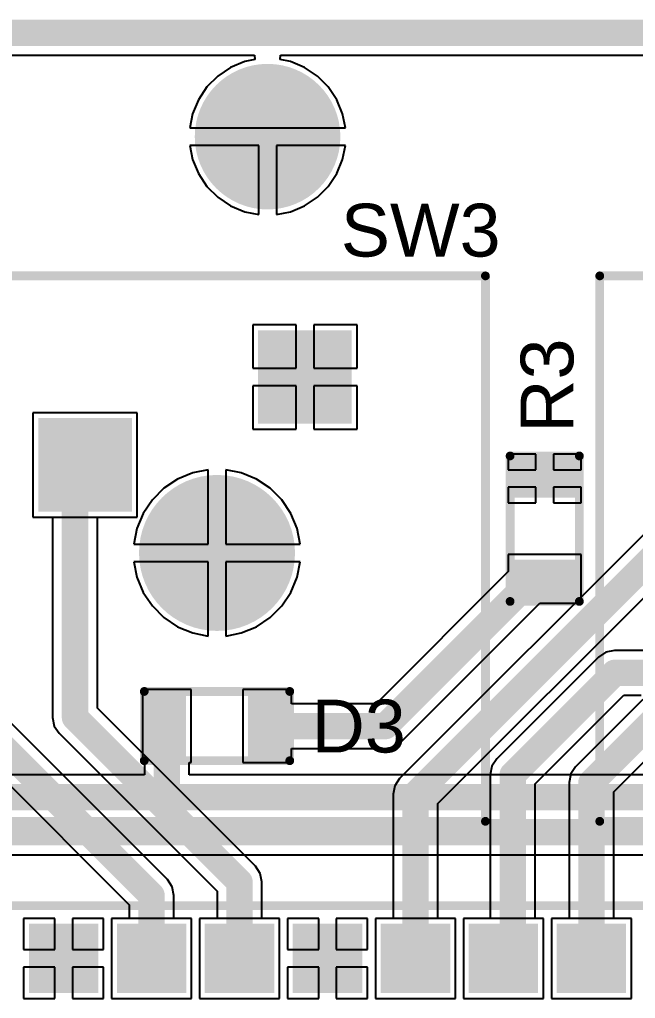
# Model space of a CAD drawing. Header units: millimetres. Extents: x -27 to 152, y -4 to 51.
# Drawn here: x 18.84 to 36.62, y 23.12 to 51.38 of the extents above; entities that cross this region are included whole.
import ezdxf

# ---------------------------------------------------------------- set-up
doc = ezdxf.new("R2010")
doc.units = ezdxf.units.MM
for name, color, linetype in [('BottomLayer', 5, 'Continuous'), ('BottomOverlay', 54, 'Continuous'), ('BottomSolder', 6, 'Continuous'), ('KeepOutLayer', 6, 'Continuous'), ('MultiLayer', 9, 'Continuous'), ('PadHoleLayer', 156, 'Continuous'), ('TopLayer', 1, 'Continuous'), ('TopOverlay', 2, 'Continuous'), ('TopPaste', 8, 'Continuous'), ('TopSolder', 216, 'Continuous')]:
    doc.layers.add(name, color=color, linetype=linetype)
doc.styles.add('Arial', font='arial.ttf', dxfattribs={"height": 0.2})

# ---------------------------------------------------------------- blocks, each defined once
blk = doc.blocks.new('LED_1206_8')
at = {"layer": 'TopLayer'}
for points in [[(-1.9, 0.8), (-1, 0.8), (-1, -0.8), (-1.9, -0.8)], [(1, 0.8), (1.9, 0.8), (1.9, -0.8), (1, -0.8)]]:
    blk.add_hatch(color=1, dxfattribs=at).paths.add_polyline_path(points)
at = {"layer": 'TopPaste'}
for points in [[(-1.9, 0.8), (-1, 0.8), (-1, -0.8), (-1.9, -0.8)], [(1, 0.8), (1.9, 0.8), (1.9, -0.8), (1, -0.8)]]:
    blk.add_hatch(color=8, dxfattribs=at).paths.add_polyline_path(points)
at = {"layer": 'TopSolder'}
for points in [[(-2.002, 0.902), (-0.898, 0.902), (-0.898, -0.902), (-2.002, -0.902)], [(0.898, 0.902), (2.002, 0.902), (2.002, -0.902), (0.898, -0.902)]]:
    blk.add_hatch(color=216, dxfattribs=at).paths.add_polyline_path(points)
at = {"layer": 'TopOverlay', "const_width": 0.254}
for points in [[(-2.1, 1), (2.1, 1)], [(-2.1, -1), (-2.1, 1)], [(2.1, -1), (2.1, 1)], [(-2.1, -1), (2.1, -1)]]:
    blk.add_lwpolyline(points, dxfattribs=at)
at = {"layer": 'TopOverlay', "const_width": 0.127}
for points in [[(-2.164, 1, 1), (-2.037, 1, 1)], [(-2.164, 1, 1), (-2.037, 1, 1)], [(2.037, 1, 1), (2.164, 1, 1)], [(2.037, 1, 1), (2.164, 1, 1)], [(-2.164, -1, 1), (-2.037, -1, 1)], [(-2.164, -1, 1), (-2.037, -1, 1)], [(2.037, -1, 1), (2.164, -1, 1)], [(2.037, -1, 1), (2.164, -1, 1)]]:
    blk.add_lwpolyline(points, format="xyb", close=True, dxfattribs=at)
blk = doc.blocks.new('GOLDPIN_F_20_2_B_15')
at = {"layer": 'BottomLayer'}
for points in [[(14.34, 0.9), (16.14, 0.9), (16.14, -0.9), (14.34, -0.9)], [(16.88, 0.9), (18.68, 0.9), (18.68, -0.9), (16.88, -0.9)], [(19.42, 0.9), (21.22, 0.9), (21.22, -0.9), (19.42, -0.9)], [(21.96, 0.9), (23.76, 0.9), (23.76, -0.9), (21.96, -0.9)], [(24.5, 0.9), (26.3, 0.9), (26.3, -0.9), (24.5, -0.9)], [(27.04, 0.9), (28.84, 0.9), (28.84, -0.9), (27.04, -0.9)], [(29.58, 0.9), (31.38, 0.9), (31.38, -0.9), (29.58, -0.9)]]:
    blk.add_hatch(color=5, dxfattribs=at).paths.add_polyline_path(points)
at = {"layer": 'BottomSolder'}
for points in [[(14.238, 1.002), (16.242, 1.002), (16.242, -1.002), (14.238, -1.002)], [(16.778, 1.002), (18.782, 1.002), (18.782, -1.002), (16.778, -1.002)], [(19.318, 1.002), (21.322, 1.002), (21.322, -1.002), (19.318, -1.002)], [(21.858, 1.002), (23.862, 1.002), (23.862, -1.002), (21.858, -1.002)], [(24.398, 1.002), (26.402, 1.002), (26.402, -1.002), (24.398, -1.002)], [(26.938, 1.002), (28.942, 1.002), (28.942, -1.002), (26.938, -1.002)], [(29.478, 1.002), (31.482, 1.002), (31.482, -1.002), (29.478, -1.002)]]:
    blk.add_hatch(color=6, dxfattribs=at).paths.add_polyline_path(points)
at = {"layer": 'MultiLayer'}
for points in [[(14.34, 0.9), (16.14, 0.9), (16.14, -0.9), (14.34, -0.9)], [(16.88, 0.9), (18.68, 0.9), (18.68, -0.9), (16.88, -0.9)], [(19.42, 0.9), (21.22, 0.9), (21.22, -0.9), (19.42, -0.9)], [(21.96, 0.9), (23.76, 0.9), (23.76, -0.9), (21.96, -0.9)], [(24.5, 0.9), (26.3, 0.9), (26.3, -0.9), (24.5, -0.9)], [(27.04, 0.9), (28.84, 0.9), (28.84, -0.9), (27.04, -0.9)], [(29.58, 0.9), (31.38, 0.9), (31.38, -0.9), (29.58, -0.9)]]:
    blk.add_hatch(color=9, dxfattribs=at).paths.add_polyline_path(points)
at = {"layer": 'PadHoleLayer'}
h = blk.add_hatch(color=156, dxfattribs=at)
edge = h.paths.add_edge_path()
edge.add_arc((15.24, 0), 0.5, 0, 360)
h = blk.add_hatch(color=156, dxfattribs=at)
edge = h.paths.add_edge_path()
edge.add_arc((17.78, 0), 0.5, 0, 360)
h = blk.add_hatch(color=156, dxfattribs=at)
edge = h.paths.add_edge_path()
edge.add_arc((20.32, 0), 0.5, 0, 360)
h = blk.add_hatch(color=156, dxfattribs=at)
edge = h.paths.add_edge_path()
edge.add_arc((22.86, 0), 0.5, 0, 360)
h = blk.add_hatch(color=156, dxfattribs=at)
edge = h.paths.add_edge_path()
edge.add_arc((25.4, 0), 0.5, 0, 360)
h = blk.add_hatch(color=156, dxfattribs=at)
edge = h.paths.add_edge_path()
edge.add_arc((27.94, 0), 0.5, 0, 360)
h = blk.add_hatch(color=156, dxfattribs=at)
edge = h.paths.add_edge_path()
edge.add_arc((30.48, 0), 0.5, 0, 360)
at = {"layer": 'TopLayer'}
for points in [[(14.34, 0.9), (16.14, 0.9), (16.14, -0.9), (14.34, -0.9)], [(16.88, 0.9), (18.68, 0.9), (18.68, -0.9), (16.88, -0.9)], [(19.42, 0.9), (21.22, 0.9), (21.22, -0.9), (19.42, -0.9)], [(21.96, 0.9), (23.76, 0.9), (23.76, -0.9), (21.96, -0.9)], [(24.5, 0.9), (26.3, 0.9), (26.3, -0.9), (24.5, -0.9)], [(27.04, 0.9), (28.84, 0.9), (28.84, -0.9), (27.04, -0.9)], [(29.58, 0.9), (31.38, 0.9), (31.38, -0.9), (29.58, -0.9)]]:
    blk.add_hatch(color=1, dxfattribs=at).paths.add_polyline_path(points)
at = {"layer": 'TopSolder'}
for points in [[(14.238, 1.002), (16.242, 1.002), (16.242, -1.002), (14.238, -1.002)], [(16.778, 1.002), (18.782, 1.002), (18.782, -1.002), (16.778, -1.002)], [(19.318, 1.002), (21.322, 1.002), (21.322, -1.002), (19.318, -1.002)], [(21.858, 1.002), (23.862, 1.002), (23.862, -1.002), (21.858, -1.002)], [(24.398, 1.002), (26.402, 1.002), (26.402, -1.002), (24.398, -1.002)], [(26.938, 1.002), (28.942, 1.002), (28.942, -1.002), (26.938, -1.002)], [(29.478, 1.002), (31.482, 1.002), (31.482, -1.002), (29.478, -1.002)]]:
    blk.add_hatch(color=216, dxfattribs=at).paths.add_polyline_path(points)
at = {"layer": 'BottomOverlay', "const_width": 0.254}
blk.add_lwpolyline([(-1.524, 1.524), (49.784, 1.524)], dxfattribs=at)
blk = doc.blocks.new('K__________O______21')
at = {"layer": 'BottomLayer'}
for points in [[(1.29, 6.33), (3.79, 6.33), (3.79, 3.83), (1.29, 3.83)], [(-5.06, 3.79), (-2.56, 3.79), (-2.56, 1.29), (-5.06, 1.29)]]:
    blk.add_hatch(color=5, dxfattribs=at).paths.add_polyline_path(points)
h = blk.add_hatch(color=5, dxfattribs=at)
edge = h.paths.add_edge_path()
edge.add_arc((0, 0), 2.15, 0, 360)
at = {"layer": 'BottomSolder'}
for points in [[(1.188, 6.432), (3.892, 6.432), (3.892, 3.728), (1.188, 3.728)], [(-5.162, 3.892), (-2.458, 3.892), (-2.458, 1.188), (-5.162, 1.188)]]:
    blk.add_hatch(color=6, dxfattribs=at).paths.add_polyline_path(points)
h = blk.add_hatch(color=6, dxfattribs=at)
edge = h.paths.add_edge_path()
edge.add_arc((0, 0), 2.252, 0, 360)
at = {"layer": 'MultiLayer'}
for points in [[(1.29, 6.33), (3.79, 6.33), (3.79, 3.83), (1.29, 3.83)], [(-5.06, 3.79), (-2.56, 3.79), (-2.56, 1.29), (-5.06, 1.29)]]:
    blk.add_hatch(color=9, dxfattribs=at).paths.add_polyline_path(points)
h = blk.add_hatch(color=9, dxfattribs=at)
edge = h.paths.add_edge_path()
edge.add_arc((0, 0), 2.15, 0, 360)
at = {"layer": 'PadHoleLayer'}
h = blk.add_hatch(color=156, dxfattribs=at)
edge = h.paths.add_edge_path()
edge.add_arc((2.54, 5.08), 0.75, 0, 360)
h = blk.add_hatch(color=156, dxfattribs=at)
edge = h.paths.add_edge_path()
edge.add_arc((-3.81, 2.54), 0.75, 0, 360)
h = blk.add_hatch(color=156, dxfattribs=at)
edge = h.paths.add_edge_path()
edge.add_arc((0, 0), 2.05, 0, 360)
at = {"layer": 'TopLayer'}
for points in [[(1.29, 6.33), (3.79, 6.33), (3.79, 3.83), (1.29, 3.83)], [(-5.06, 3.79), (-2.56, 3.79), (-2.56, 1.29), (-5.06, 1.29)]]:
    blk.add_hatch(color=1, dxfattribs=at).paths.add_polyline_path(points)
h = blk.add_hatch(color=1, dxfattribs=at)
edge = h.paths.add_edge_path()
edge.add_arc((0, 0), 2.15, 0, 360)
at = {"layer": 'TopSolder'}
for points in [[(1.188, 6.432), (3.892, 6.432), (3.892, 3.728), (1.188, 3.728)], [(-5.162, 3.892), (-2.458, 3.892), (-2.458, 1.188), (-5.162, 1.188)]]:
    blk.add_hatch(color=216, dxfattribs=at).paths.add_polyline_path(points)
h = blk.add_hatch(color=216, dxfattribs=at)
edge = h.paths.add_edge_path()
edge.add_arc((0, 0), 2.252, 0, 360)
at = {"layer": 'TopOverlay', "const_width": 0.254}
for points in [[(-8, -7.75), (-8, 8)], [(-8, 8), (7.75, 8)], [(7.75, -7.75), (7.75, 8)], [(-8, -7.75), (7.75, -7.75)]]:
    blk.add_lwpolyline(points, dxfattribs=at)
at = {"layer": 'TopOverlay', "const_width": 0.127}
for points in [[(-8.063, 8, 1), (-7.936, 8, 1)], [(-8.063, 8, 1), (-7.936, 8, 1)], [(7.686, 8, 1), (7.813, 8, 1)], [(7.686, 8, 1), (7.813, 8, 1)], [(-8.063, -7.75, 1), (-7.936, -7.75, 1)], [(-8.063, -7.75, 1), (-7.936, -7.75, 1)], [(7.686, -7.75, 1), (7.813, -7.75, 1)], [(7.686, -7.75, 1), (7.813, -7.75, 1)]]:
    blk.add_lwpolyline(points, format="xyb", close=True, dxfattribs=at)
blk = doc.blocks.new('K__________O______22')
at = {"layer": 'BottomLayer'}
for points in [[(1.29, 6.33), (3.79, 6.33), (3.79, 3.83), (1.29, 3.83)], [(-5.06, 3.79), (-2.56, 3.79), (-2.56, 1.29), (-5.06, 1.29)]]:
    blk.add_hatch(color=5, dxfattribs=at).paths.add_polyline_path(points)
h = blk.add_hatch(color=5, dxfattribs=at)
edge = h.paths.add_edge_path()
edge.add_arc((0, 0), 2.15, 0, 360)
at = {"layer": 'BottomSolder'}
for points in [[(1.188, 6.432), (3.892, 6.432), (3.892, 3.728), (1.188, 3.728)], [(-5.162, 3.892), (-2.458, 3.892), (-2.458, 1.188), (-5.162, 1.188)]]:
    blk.add_hatch(color=6, dxfattribs=at).paths.add_polyline_path(points)
h = blk.add_hatch(color=6, dxfattribs=at)
edge = h.paths.add_edge_path()
edge.add_arc((0, 0), 2.252, 0, 360)
at = {"layer": 'MultiLayer'}
for points in [[(1.29, 6.33), (3.79, 6.33), (3.79, 3.83), (1.29, 3.83)], [(-5.06, 3.79), (-2.56, 3.79), (-2.56, 1.29), (-5.06, 1.29)]]:
    blk.add_hatch(color=9, dxfattribs=at).paths.add_polyline_path(points)
h = blk.add_hatch(color=9, dxfattribs=at)
edge = h.paths.add_edge_path()
edge.add_arc((0, 0), 2.15, 0, 360)
at = {"layer": 'PadHoleLayer'}
h = blk.add_hatch(color=156, dxfattribs=at)
edge = h.paths.add_edge_path()
edge.add_arc((2.54, 5.08), 0.75, 0, 360)
h = blk.add_hatch(color=156, dxfattribs=at)
edge = h.paths.add_edge_path()
edge.add_arc((-3.81, 2.54), 0.75, 0, 360)
h = blk.add_hatch(color=156, dxfattribs=at)
edge = h.paths.add_edge_path()
edge.add_arc((0, 0), 2.05, 0, 360)
at = {"layer": 'TopLayer'}
for points in [[(1.29, 6.33), (3.79, 6.33), (3.79, 3.83), (1.29, 3.83)], [(-5.06, 3.79), (-2.56, 3.79), (-2.56, 1.29), (-5.06, 1.29)]]:
    blk.add_hatch(color=1, dxfattribs=at).paths.add_polyline_path(points)
h = blk.add_hatch(color=1, dxfattribs=at)
edge = h.paths.add_edge_path()
edge.add_arc((0, 0), 2.15, 0, 360)
at = {"layer": 'TopSolder'}
for points in [[(1.188, 6.432), (3.892, 6.432), (3.892, 3.728), (1.188, 3.728)], [(-5.162, 3.892), (-2.458, 3.892), (-2.458, 1.188), (-5.162, 1.188)]]:
    blk.add_hatch(color=216, dxfattribs=at).paths.add_polyline_path(points)
h = blk.add_hatch(color=216, dxfattribs=at)
edge = h.paths.add_edge_path()
edge.add_arc((0, 0), 2.252, 0, 360)
at = {"layer": 'TopOverlay', "const_width": 0.254}
for points in [[(-8, -7.75), (-8, 8)], [(-8, 8), (7.75, 8)], [(7.75, -7.75), (7.75, 8)], [(-8, -7.75), (7.75, -7.75)]]:
    blk.add_lwpolyline(points, dxfattribs=at)
at = {"layer": 'TopOverlay', "const_width": 0.127}
for points in [[(-8.063, 8, 1), (-7.936, 8, 1)], [(-8.063, 8, 1), (-7.936, 8, 1)], [(7.686, 8, 1), (7.813, 8, 1)], [(7.686, 8, 1), (7.813, 8, 1)], [(-8.063, -7.75, 1), (-7.936, -7.75, 1)], [(-8.063, -7.75, 1), (-7.936, -7.75, 1)], [(7.686, -7.75, 1), (7.813, -7.75, 1)], [(7.686, -7.75, 1), (7.813, -7.75, 1)]]:
    blk.add_lwpolyline(points, format="xyb", close=True, dxfattribs=at)
blk = doc.blocks.new('RES_1206_34')
at = {"layer": 'TopLayer'}
for points in [[(-1.9, 0.8), (-1, 0.8), (-1, -0.8), (-1.9, -0.8)], [(1, 0.8), (1.9, 0.8), (1.9, -0.8), (1, -0.8)]]:
    blk.add_hatch(color=1, dxfattribs=at).paths.add_polyline_path(points)
at = {"layer": 'TopPaste'}
for points in [[(-1.9, 0.8), (-1, 0.8), (-1, -0.8), (-1.9, -0.8)], [(1, 0.8), (1.9, 0.8), (1.9, -0.8), (1, -0.8)]]:
    blk.add_hatch(color=8, dxfattribs=at).paths.add_polyline_path(points)
at = {"layer": 'TopSolder'}
for points in [[(-2.002, 0.902), (-0.898, 0.902), (-0.898, -0.902), (-2.002, -0.902)], [(0.898, 0.902), (2.002, 0.902), (2.002, -0.902), (0.898, -0.902)]]:
    blk.add_hatch(color=216, dxfattribs=at).paths.add_polyline_path(points)
at = {"layer": 'TopOverlay', "const_width": 0.254}
for points in [[(-2.1, -1), (-2.1, 1)], [(2.1, 1), (-2.1, 1)], [(2.1, -1), (2.1, 1)], [(2.1, -1), (-2.1, -1)]]:
    blk.add_lwpolyline(points, dxfattribs=at)
at = {"layer": 'TopOverlay', "const_width": 0.127}
for points in [[(-2.164, 1, 1), (-2.037, 1, 1)], [(-2.164, 1, 1), (-2.037, 1, 1)], [(2.037, 1, 1), (2.164, 1, 1)], [(2.037, 1, 1), (2.164, 1, 1)], [(-2.164, -1, 1), (-2.037, -1, 1)], [(-2.164, -1, 1), (-2.037, -1, 1)], [(2.037, -1, 1), (2.164, -1, 1)], [(2.037, -1, 1), (2.164, -1, 1)]]:
    blk.add_lwpolyline(points, format="xyb", close=True, dxfattribs=at)

msp = doc.modelspace()

# ---------------------------------------------------------------- hatches: boundary and pattern name
at = {"layer": 'BottomLayer'}
h = msp.add_hatch(color=5, dxfattribs=at)
edge = h.paths.add_edge_path()
edge.add_arc((26, 48), 2, 0, 360)
at = {"layer": 'BottomSolder'}
h = msp.add_hatch(color=6, dxfattribs=at)
edge = h.paths.add_edge_path()
edge.add_arc((26, 48), 2.102, 0, 360)
at = {"layer": 'MultiLayer'}
h = msp.add_hatch(color=9, dxfattribs=at)
edge = h.paths.add_edge_path()
edge.add_arc((26, 48), 2, 0, 360)
at = {"layer": 'PadHoleLayer'}
h = msp.add_hatch(color=156, dxfattribs=at)
edge = h.paths.add_edge_path()
edge.add_arc((26, 48), 1.375, 0, 360)
at = {"layer": 'TopLayer'}
h = msp.add_hatch(color=1, dxfattribs=at)
edge = h.paths.add_edge_path()
edge.add_arc((26, 48), 2, 0, 360)
at = {"layer": 'TopSolder'}
h = msp.add_hatch(color=216, dxfattribs=at)
edge = h.paths.add_edge_path()
edge.add_arc((26, 48), 2.102, 0, 360)

# ---------------------------------------------------------------- linework, layer by layer
at = {"layer": 'BottomLayer'}
for p, q in [((-22.622, 50.353), (25.623, 50.353)), ((25.623, 50.353), (25.635, 50.226)), ((26.365, 50.226), (26.377, 50.353)), ((26.377, 50.353), (99.123, 50.353)), ((25.343, 50.167), (24.932, 49.997)), ((25.635, 50.226), (25.343, 50.167)), ((26.657, 50.167), (26.365, 50.226)), ((27.068, 49.997), (26.657, 50.167)), ((24.563, 49.751), (24.249, 49.437)), ((24.932, 49.997), (24.563, 49.751)), ((27.437, 49.751), (27.068, 49.997)), ((27.751, 49.437), (27.437, 49.751)), ((24.249, 49.437), (24.003, 49.068)), ((27.997, 49.068), (27.751, 49.437)), ((24.003, 49.068), (23.833, 48.657)), ((28.167, 48.657), (27.997, 49.068)), ((23.833, 48.657), (23.752, 48.254)), ((28.248, 48.254), (28.167, 48.657)), ((23.752, 48.254), (26, 48.254)), ((26, 48.254), (28.248, 48.254)), ((25.746, 47.746), (23.752, 47.746)), ((23.752, 47.746), (23.833, 47.343)), ((25.746, 45.752), (25.746, 47.746)), ((28.248, 47.746), (26.254, 47.746)), ((26.254, 47.746), (26.254, 45.752)), ((28.167, 47.343), (28.248, 47.746)), ((23.833, 47.343), (24.003, 46.932)), ((27.997, 46.932), (28.167, 47.343)), ((24.003, 46.932), (24.249, 46.563)), ((27.751, 46.563), (27.997, 46.932)), ((24.249, 46.563), (24.563, 46.249)), ((27.437, 46.249), (27.751, 46.563)), ((24.563, 46.249), (24.932, 46.003)), ((27.068, 46.003), (27.437, 46.249)), ((24.932, 46.003), (25.343, 45.833)), ((25.343, 45.833), (25.746, 45.752)), ((26.254, 45.752), (26.657, 45.833)), ((26.657, 45.833), (27.068, 46.003)), ((26.826, 42.564), (25.576, 42.564)), ((25.576, 42.564), (25.576, 41.314)), ((26.826, 41.314), (26.826, 42.564)), ((28.584, 42.564), (27.334, 42.564)), ((27.334, 42.564), (27.334, 41.314)), ((28.584, 41.314), (28.584, 42.564)), ((25.576, 41.314), (26.826, 41.314)), ((27.334, 41.314), (28.584, 41.314)), ((26.826, 40.806), (25.576, 40.806)), ((25.576, 40.806), (25.576, 39.556)), ((26.826, 39.556), (26.826, 40.806)), ((28.584, 40.806), (27.334, 40.806)), ((27.334, 40.806), (27.334, 39.556)), ((28.584, 39.556), (28.584, 40.806)), ((22.234, 40.024), (19.226, 40.024)), ((19.226, 40.024), (19.226, 37.016)), ((22.234, 37.016), (22.234, 40.024)), ((25.576, 39.556), (26.826, 39.556)), ((27.334, 39.556), (28.584, 39.556)), ((23.839, 38.292), (23.401, 38.11)), ((24.286, 38.381), (23.839, 38.292)), ((24.286, 36.234), (24.286, 38.381)), ((25.241, 38.292), (24.794, 38.381)), ((24.794, 38.381), (24.794, 36.234)), ((25.679, 38.11), (25.241, 38.292)), ((23.401, 38.11), (23.008, 37.847)), ((26.072, 37.847), (25.679, 38.11)), ((38.276, 37.932), (29.812, 29.468)), ((23.008, 37.847), (22.673, 37.512)), ((26.407, 37.512), (26.072, 37.847)), ((22.673, 37.512), (22.41, 37.119)), ((26.67, 37.119), (26.407, 37.512)), ((22.41, 37.119), (22.228, 36.681)), ((26.852, 36.681), (26.67, 37.119)), ((19.226, 37.016), (19.793, 37.016)), ((19.793, 37.016), (19.793, 31.23)), ((21.087, 31.498), (21.087, 37.016)), ((21.087, 37.016), (22.234, 37.016)), ((30.917, 28.742), (39.192, 37.016)), ((22.228, 36.681), (22.139, 36.234)), ((26.941, 36.234), (26.852, 36.681)), ((22.139, 36.234), (24.286, 36.234)), ((24.794, 36.234), (26.941, 36.234)), ((24.286, 35.726), (22.139, 35.726)), ((22.139, 35.726), (22.228, 35.279)), ((24.286, 33.579), (24.286, 35.726)), ((26.941, 35.726), (24.794, 35.726)), ((24.794, 35.726), (24.794, 33.579)), ((26.852, 35.279), (26.941, 35.726)), ((22.228, 35.279), (22.41, 34.841)), ((26.67, 34.841), (26.852, 35.279)), ((22.41, 34.841), (22.673, 34.448)), ((26.407, 34.448), (26.67, 34.841)), ((22.673, 34.448), (23.008, 34.113)), ((26.072, 34.113), (26.407, 34.448)), ((23.008, 34.113), (23.401, 33.85)), ((25.679, 33.85), (26.072, 34.113)), ((23.401, 33.85), (23.839, 33.668)), ((23.839, 33.668), (24.286, 33.579)), ((24.794, 33.579), (25.241, 33.668)), ((25.241, 33.668), (25.679, 33.85)), ((23.108, 26.549), (16.203, 33.454)), ((35.768, 33.114), (35.558, 32.974)), ((36.016, 33.163), (35.768, 33.114)), ((45.458, 33.163), (36.016, 33.163)), ((35.558, 32.974), (32.619, 30.034)), ((15.477, 32.349), (22.003, 25.823)), ((33.724, 29.308), (36.284, 31.869)), ((36.836, 31.751), (34.892, 29.808)), ((36.284, 31.869), (36.787, 31.869)), ((25.648, 26.938), (21.087, 31.498)), ((19.793, 31.23), (19.842, 30.982)), ((19.842, 30.982), (19.982, 30.772)), ((35.997, 29.082), (37.768, 30.853)), ((19.982, 30.772), (24.543, 26.212)), ((32.619, 30.034), (32.478, 29.824)), ((32.478, 29.824), (32.429, 29.577)), ((34.892, 29.808), (34.752, 29.598)), ((29.812, 29.468), (29.672, 29.258)), ((32.429, 29.577), (32.429, 25.424)), ((34.752, 29.598), (34.703, 29.35)), ((29.672, 29.258), (29.623, 29.01)), ((33.724, 25.424), (33.724, 29.308)), ((34.703, 29.35), (34.703, 25.424)), ((29.623, 29.01), (29.623, 25.424)), ((35.997, 25.424), (35.997, 29.082)), ((30.917, 25.424), (30.917, 28.742)), ((25.788, 26.728), (25.648, 26.938)), ((25.837, 26.48), (25.788, 26.728)), ((23.248, 26.339), (23.108, 26.549)), ((23.297, 26.092), (23.248, 26.339)), ((25.837, 25.424), (25.837, 26.48)), ((23.297, 25.424), (23.297, 26.092)), ((24.543, 26.212), (24.543, 25.424)), ((22.003, 25.823), (22.003, 25.424)), ((19.856, 25.424), (18.956, 25.424)), ((18.956, 25.424), (18.956, 24.524)), ((19.856, 24.524), (19.856, 25.424)), ((21.264, 25.424), (20.364, 25.424)), ((20.364, 25.424), (20.364, 24.524)), ((21.264, 24.524), (21.264, 25.424)), ((22.003, 25.424), (21.496, 25.424)), ((21.496, 25.424), (21.496, 23.116)), ((23.804, 25.424), (23.297, 25.424)), ((23.804, 23.116), (23.804, 25.424)), ((24.543, 25.424), (24.036, 25.424)), ((24.036, 25.424), (24.036, 23.116)), ((26.344, 25.424), (25.837, 25.424)), ((26.344, 23.116), (26.344, 25.424)), ((27.476, 25.424), (26.576, 25.424)), ((26.576, 25.424), (26.576, 24.524)), ((27.476, 24.524), (27.476, 25.424)), ((28.884, 25.424), (27.984, 25.424)), ((27.984, 25.424), (27.984, 24.524)), ((28.884, 24.524), (28.884, 25.424)), ((29.623, 25.424), (29.116, 25.424)), ((29.116, 25.424), (29.116, 23.116)), ((31.424, 25.424), (30.917, 25.424)), ((31.424, 23.116), (31.424, 25.424)), ((32.429, 25.424), (31.656, 25.424)), ((31.656, 25.424), (31.656, 23.116)), ((33.964, 25.424), (33.724, 25.424)), ((33.964, 23.116), (33.964, 25.424)), ((34.703, 25.424), (34.196, 25.424)), ((34.196, 25.424), (34.196, 23.116)), ((36.504, 25.424), (35.997, 25.424)), ((36.504, 23.116), (36.504, 25.424)), ((18.956, 24.524), (19.856, 24.524)), ((20.364, 24.524), (21.264, 24.524)), ((26.576, 24.524), (27.476, 24.524)), ((27.984, 24.524), (28.884, 24.524)), ((19.856, 24.016), (18.956, 24.016)), ((18.956, 24.016), (18.956, 23.116)), ((19.856, 23.116), (19.856, 24.016)), ((21.264, 24.016), (20.364, 24.016)), ((20.364, 24.016), (20.364, 23.116)), ((21.264, 23.116), (21.264, 24.016)), ((27.476, 24.016), (26.576, 24.016)), ((26.576, 24.016), (26.576, 23.116)), ((27.476, 23.116), (27.476, 24.016)), ((28.884, 24.016), (27.984, 24.016)), ((27.984, 24.016), (27.984, 23.116)), ((28.884, 23.116), (28.884, 24.016)), ((18.956, 23.116), (19.856, 23.116)), ((20.364, 23.116), (21.264, 23.116)), ((21.496, 23.116), (23.804, 23.116)), ((24.036, 23.116), (26.344, 23.116)), ((26.576, 23.116), (27.476, 23.116)), ((27.984, 23.116), (28.884, 23.116)), ((29.116, 23.116), (31.424, 23.116)), ((31.656, 23.116), (33.964, 23.116)), ((34.196, 23.116), (36.504, 23.116))]:
    msp.add_line(p, q, dxfattribs=at)
at = {"layer": 'BottomLayer', "const_width": 0.762}
for points in [[(20.44, 38.23), (20.73, 38.52)], [(30.27, 29.01), (39.78, 38.52)], [(20.44, 31.23), (20.44, 38.23)], [(15.746, 32.996), (22.65, 26.092)], [(33.077, 29.577), (36.016, 32.516)], [(36.016, 32.516), (45.726, 32.516)], [(35.35, 29.35), (37.5, 31.5)], [(20.44, 31.23), (25.19, 26.48)], [(33.077, 24.537), (33.077, 29.577)], [(35.35, 24.27), (35.35, 29.35)], [(30.27, 24.27), (30.27, 29.01)], [(25.19, 24.27), (25.19, 26.48)], [(22.65, 24.27), (22.65, 26.092)], [(32.81, 24.27), (33.077, 24.537)]]:
    msp.add_lwpolyline(points, dxfattribs=at)
at = {"layer": 'BottomLayer', "const_width": 0.381}
for points in [[(20.539, 38.52, 1), (20.92, 38.52, 1)], [(20.249, 38.23, 1), (20.63, 38.23, 1)], [(20.249, 38.23, 1), (20.63, 38.23, 1)], [(35.826, 32.516, 1), (36.207, 32.516, 1)], [(35.826, 32.516, 1), (36.207, 32.516, 1)], [(20.249, 31.23, 1), (20.63, 31.23, 1)], [(20.249, 31.23, 1), (20.63, 31.23, 1)], [(32.886, 29.577, 1), (33.267, 29.577, 1)], [(32.886, 29.577, 1), (33.267, 29.577, 1)], [(35.159, 29.35, 1), (35.54, 29.35, 1)], [(35.159, 29.35, 1), (35.54, 29.35, 1)], [(30.079, 29.01, 1), (30.46, 29.01, 1)], [(30.079, 29.01, 1), (30.46, 29.01, 1)], [(24.999, 26.48, 1), (25.38, 26.48, 1)], [(24.999, 26.48, 1), (25.38, 26.48, 1)], [(22.459, 26.092, 1), (22.84, 26.092, 1)], [(22.459, 26.092, 1), (22.84, 26.092, 1)], [(32.886, 24.537, 1), (33.267, 24.537, 1)], [(32.886, 24.537, 1), (33.267, 24.537, 1)], [(22.459, 24.27, 1), (22.84, 24.27, 1)], [(24.999, 24.27, 1), (25.38, 24.27, 1)], [(30.079, 24.27, 1), (30.46, 24.27, 1)], [(32.619, 24.27, 1), (33, 24.27, 1)], [(35.159, 24.27, 1), (35.54, 24.27, 1)]]:
    msp.add_lwpolyline(points, format="xyb", close=True, dxfattribs=at)
at = {"layer": 'KeepOutLayer', "const_width": 0.762}
msp.add_lwpolyline([(-27, 51), (152, 51)], dxfattribs=at)
at = {"layer": 'TopLayer'}
for p, q in [((-22.622, 50.353), (25.623, 50.353)), ((25.623, 50.353), (25.635, 50.226)), ((26.365, 50.226), (26.377, 50.353)), ((26.377, 50.353), (99.123, 50.353)), ((25.343, 50.167), (24.932, 49.997)), ((25.635, 50.226), (25.343, 50.167)), ((26.657, 50.167), (26.365, 50.226)), ((27.068, 49.997), (26.657, 50.167)), ((24.563, 49.751), (24.249, 49.437)), ((24.932, 49.997), (24.563, 49.751)), ((27.437, 49.751), (27.068, 49.997)), ((27.751, 49.437), (27.437, 49.751)), ((24.249, 49.437), (24.003, 49.068)), ((27.997, 49.068), (27.751, 49.437)), ((24.003, 49.068), (23.833, 48.657)), ((28.167, 48.657), (27.997, 49.068)), ((23.833, 48.657), (23.752, 48.254)), ((28.248, 48.254), (28.167, 48.657)), ((23.752, 48.254), (26, 48.254)), ((26, 48.254), (28.248, 48.254)), ((25.746, 47.746), (23.752, 47.746)), ((23.752, 47.746), (23.833, 47.343)), ((25.746, 45.752), (25.746, 47.746)), ((28.248, 47.746), (26.254, 47.746)), ((26.254, 47.746), (26.254, 45.752)), ((28.167, 47.343), (28.248, 47.746)), ((23.833, 47.343), (24.003, 46.932)), ((27.997, 46.932), (28.167, 47.343)), ((24.003, 46.932), (24.249, 46.563)), ((27.751, 46.563), (27.997, 46.932)), ((24.249, 46.563), (24.563, 46.249)), ((27.437, 46.249), (27.751, 46.563)), ((24.563, 46.249), (24.932, 46.003)), ((27.068, 46.003), (27.437, 46.249)), ((24.932, 46.003), (25.343, 45.833)), ((25.343, 45.833), (25.746, 45.752)), ((26.254, 45.752), (26.657, 45.833)), ((26.657, 45.833), (27.068, 46.003)), ((26.826, 42.564), (25.576, 42.564)), ((25.576, 42.564), (25.576, 41.314)), ((26.826, 41.314), (26.826, 42.564)), ((28.584, 42.564), (27.334, 42.564)), ((27.334, 42.564), (27.334, 41.314)), ((28.584, 41.314), (28.584, 42.564)), ((25.576, 41.314), (26.826, 41.314)), ((27.334, 41.314), (28.584, 41.314)), ((26.826, 40.806), (25.576, 40.806)), ((25.576, 40.806), (25.576, 39.556)), ((26.826, 39.556), (26.826, 40.806)), ((28.584, 40.806), (27.334, 40.806)), ((27.334, 40.806), (27.334, 39.556)), ((28.584, 39.556), (28.584, 40.806)), ((22.234, 40.024), (19.226, 40.024)), ((19.226, 40.024), (19.226, 37.016)), ((22.234, 37.016), (22.234, 40.024)), ((25.576, 39.556), (26.826, 39.556)), ((27.334, 39.556), (28.584, 39.556)), ((33.748, 38.834), (32.948, 38.834)), ((32.948, 38.834), (32.948, 38.384)), ((33.748, 38.384), (33.748, 38.834)), ((35.056, 38.834), (34.256, 38.834)), ((34.256, 38.834), (34.256, 38.384)), ((35.056, 38.384), (35.056, 38.834)), ((23.839, 38.292), (23.401, 38.11)), ((24.286, 38.381), (23.839, 38.292)), ((24.286, 36.234), (24.286, 38.381)), ((25.241, 38.292), (24.794, 38.381)), ((24.794, 38.381), (24.794, 36.234)), ((25.679, 38.11), (25.241, 38.292)), ((32.948, 38.384), (33.748, 38.384)), ((34.256, 38.384), (35.056, 38.384)), ((23.401, 38.11), (23.008, 37.847)), ((26.072, 37.847), (25.679, 38.11)), ((33.748, 37.876), (32.948, 37.876)), ((32.948, 37.876), (32.948, 37.426)), ((33.748, 37.426), (33.748, 37.876)), ((35.056, 37.876), (34.256, 37.876)), ((34.256, 37.876), (34.256, 37.426)), ((35.056, 37.426), (35.056, 37.876)), ((23.008, 37.847), (22.673, 37.512)), ((26.407, 37.512), (26.072, 37.847)), ((22.673, 37.512), (22.41, 37.119)), ((26.67, 37.119), (26.407, 37.512)), ((32.948, 37.426), (33.748, 37.426)), ((34.256, 37.426), (35.056, 37.426)), ((22.41, 37.119), (22.228, 36.681)), ((26.852, 36.681), (26.67, 37.119)), ((19.226, 37.016), (22.234, 37.016)), ((22.228, 36.681), (22.139, 36.234)), ((26.941, 36.234), (26.852, 36.681)), ((22.139, 36.234), (24.286, 36.234)), ((24.794, 36.234), (26.941, 36.234)), ((35.056, 35.934), (32.948, 35.934)), ((32.948, 35.934), (32.948, 35.442)), ((35.056, 34.526), (35.056, 35.934)), ((24.286, 35.726), (22.139, 35.726)), ((22.139, 35.726), (22.228, 35.279)), ((24.286, 33.579), (24.286, 35.726)), ((26.941, 35.726), (24.794, 35.726)), ((24.794, 35.726), (24.794, 33.579)), ((26.852, 35.279), (26.941, 35.726)), ((32.948, 35.442), (29.134, 31.627)), ((22.228, 35.279), (22.41, 34.841)), ((26.67, 34.841), (26.852, 35.279)), ((22.41, 34.841), (22.673, 34.448)), ((26.407, 34.448), (26.67, 34.841)), ((29.86, 30.522), (33.864, 34.526)), ((33.864, 34.526), (35.056, 34.526)), ((22.673, 34.448), (23.008, 34.113)), ((26.072, 34.113), (26.407, 34.448)), ((23.008, 34.113), (23.401, 33.85)), ((25.679, 33.85), (26.072, 34.113)), ((23.401, 33.85), (23.839, 33.668)), ((23.839, 33.668), (24.286, 33.579)), ((24.794, 33.579), (25.241, 33.668)), ((25.241, 33.668), (25.679, 33.85)), ((23.794, 32.034), (22.386, 32.034)), ((22.386, 32.034), (22.386, 29.926)), ((23.794, 29.926), (23.794, 32.034)), ((26.694, 32.034), (25.286, 32.034)), ((25.286, 32.034), (25.286, 29.926)), ((26.694, 31.627), (26.694, 32.034)), ((29.134, 31.627), (26.694, 31.627)), ((26.694, 29.926), (26.694, 30.333)), ((26.694, 30.333), (29.402, 30.333)), ((29.402, 30.333), (29.65, 30.382)), ((29.65, 30.382), (29.86, 30.522)), ((22.386, 29.926), (22.443, 29.926)), ((22.443, 29.926), (22.443, 29.577)), ((23.737, 29.577), (23.737, 29.926)), ((23.737, 29.926), (23.794, 29.926)), ((25.286, 29.926), (26.694, 29.926)), ((22.443, 29.577), (4.687, 29.577)), ((41.493, 29.577), (23.737, 29.577)), ((5.517, 27.267), (37.136, 27.267)), ((19.856, 25.424), (18.956, 25.424)), ((18.956, 25.424), (18.956, 24.524)), ((19.856, 24.524), (19.856, 25.424)), ((21.264, 25.424), (20.364, 25.424)), ((20.364, 25.424), (20.364, 24.524)), ((21.264, 24.524), (21.264, 25.424)), ((23.804, 25.424), (21.496, 25.424)), ((21.496, 25.424), (21.496, 23.116)), ((23.804, 23.116), (23.804, 25.424)), ((26.344, 25.424), (24.036, 25.424)), ((24.036, 25.424), (24.036, 23.116)), ((26.344, 23.116), (26.344, 25.424)), ((27.476, 25.424), (26.576, 25.424)), ((26.576, 25.424), (26.576, 24.524)), ((27.476, 24.524), (27.476, 25.424)), ((28.884, 25.424), (27.984, 25.424)), ((27.984, 25.424), (27.984, 24.524)), ((28.884, 24.524), (28.884, 25.424)), ((31.424, 25.424), (29.116, 25.424)), ((29.116, 25.424), (29.116, 23.116)), ((31.424, 23.116), (31.424, 25.424)), ((33.964, 25.424), (31.656, 25.424)), ((31.656, 25.424), (31.656, 23.116)), ((33.964, 23.116), (33.964, 25.424)), ((36.504, 25.424), (34.196, 25.424)), ((34.196, 25.424), (34.196, 23.116)), ((36.504, 23.116), (36.504, 25.424)), ((18.956, 24.524), (19.856, 24.524)), ((20.364, 24.524), (21.264, 24.524)), ((26.576, 24.524), (27.476, 24.524)), ((27.984, 24.524), (28.884, 24.524)), ((19.856, 24.016), (18.956, 24.016)), ((18.956, 24.016), (18.956, 23.116)), ((19.856, 23.116), (19.856, 24.016)), ((21.264, 24.016), (20.364, 24.016)), ((20.364, 24.016), (20.364, 23.116)), ((21.264, 23.116), (21.264, 24.016)), ((27.476, 24.016), (26.576, 24.016)), ((26.576, 24.016), (26.576, 23.116)), ((27.476, 23.116), (27.476, 24.016)), ((28.884, 24.016), (27.984, 24.016)), ((27.984, 24.016), (27.984, 23.116)), ((28.884, 23.116), (28.884, 24.016)), ((18.956, 23.116), (19.856, 23.116)), ((20.364, 23.116), (21.264, 23.116)), ((21.496, 23.116), (23.804, 23.116)), ((24.036, 23.116), (26.344, 23.116)), ((26.576, 23.116), (27.476, 23.116)), ((27.984, 23.116), (28.884, 23.116)), ((29.116, 23.116), (31.424, 23.116)), ((31.656, 23.116), (33.964, 23.116)), ((34.196, 23.116), (36.504, 23.116))]:
    msp.add_line(p, q, dxfattribs=at)
at = {"layer": 'TopLayer', "const_width": 0.762}
for points in [[(29.402, 30.98), (33.652, 35.23)], [(33.652, 35.23), (34.002, 35.23)], [(23.09, 29.03), (23.09, 30.98)], [(25.99, 30.98), (29.402, 30.98)], [(23.09, 29.03), (23.19, 28.93)], [(3.94, 28.93), (23.19, 28.93)], [(23.19, 28.93), (41.94, 28.93)], [(4.87, 27.914), (104.744, 27.914)]]:
    msp.add_lwpolyline(points, dxfattribs=at)
at = {"layer": 'TopLayer', "const_width": 0.381}
for points in [[(33.462, 35.23, 1), (33.843, 35.23, 1)], [(33.462, 35.23, 1), (33.843, 35.23, 1)], [(33.812, 35.23, 1), (34.193, 35.23, 1)], [(22.899, 30.98, 1), (23.28, 30.98, 1)], [(25.799, 30.98, 1), (26.18, 30.98, 1)], [(29.212, 30.98, 1), (29.593, 30.98, 1)], [(29.212, 30.98, 1), (29.593, 30.98, 1)], [(22.899, 29.03, 1), (23.28, 29.03, 1)], [(22.899, 29.03, 1), (23.28, 29.03, 1)], [(22.999, 28.93, 1), (23.38, 28.93, 1)], [(22.999, 28.93, 1), (23.38, 28.93, 1)], [(22.999, 28.93, 1), (23.38, 28.93, 1)]]:
    msp.add_lwpolyline(points, format="xyb", close=True, dxfattribs=at)

# ---------------------------------------------------------------- block references
for name, p in [('K__________O______22', (24.54, 35.98)), ('K__________O______21', (43.59, 35.98)), ('LED_1206_8', (24.54, 30.98)), ('GOLDPIN_F_20_2_B_15', (4.87, 24.27))]:
    msp.add_blockref(name, p)
at = {"rotation": 270}
msp.add_blockref('RES_1206_34', (34.002, 36.68), dxfattribs=at)

# ---------------------------------------------------------------- texts
at = {"layer": 'TopOverlay', "style": 'Arial'}
for s, p in [('SW3', (28.114, 44.538)), ('D3', (27.27, 30.218))]:
    msp.add_text(s, height=1.524, dxfattribs=at).set_placement(p)
msp.add_text('R3', height=1.524, rotation=90, dxfattribs=at).set_placement((34.83, 39.45))

doc.saveas('drawing.dxf')
